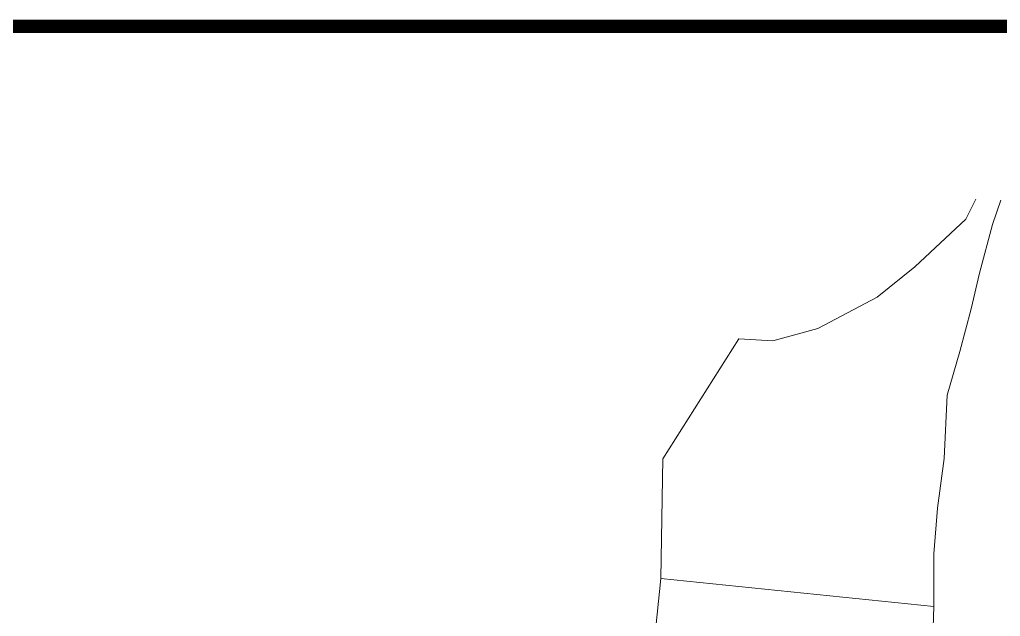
# Model space of a CAD drawing. Header units: millimetres. Extents: x -3245 to 2970, y 1153 to 3965.
# Drawn here: x 446.99 to 490.02, y 2697.31 to 2723.51 of the extents above; entities that cross this region are included whole.
import ezdxf

# ---------------------------------------------------------------- set-up
doc = ezdxf.new("R2010")
doc.units = ezdxf.units.MM
doc.layers.add('2', color=1, linetype='Continuous')
doc.layers.add('4', color=7, linetype='Continuous')

msp = doc.modelspace()

# ---------------------------------------------------------------- linework, layer by layer
at = {"const_width": 0.5892}
msp.add_lwpolyline([(532.9225, 2723.2134), (391.5083, 2723.2134), (391.5083, 2590.6376), (532.9225, 2590.6376)], close=True, dxfattribs=at)
at = {"layer": '2', "color": 1, "linetype": 'Continuous', "lineweight": 5}
msp.add_line((475.1248, 2698.9693), (487.0931, 2697.7537), dxfattribs=at)
for points in [[(488.9347, 2715.6281), (488.5046, 2714.7501), (486.2587, 2712.6541), (484.6102, 2711.326), (482.0092, 2709.9439), (480.0403, 2709.4023), (478.5453, 2709.5002)], [(478.5453, 2709.5002), (475.2069, 2704.2311), (475.1248, 2698.9693)], [(475.1248, 2698.9693), (474.6974, 2694.8539), (474.6974, 2694.8539), (473.613, 2691.2486)]]:
    msp.add_lwpolyline(points, dxfattribs=at)
at = {"layer": '4', "color": 1, "linetype": 'Continuous', "lineweight": 5}
msp.add_line((487.0931, 2697.7537), (487.0257, 2695.5727), dxfattribs=at)
msp.add_lwpolyline([(490.0362, 2715.5896), (489.6783, 2714.52), (489.1062, 2712.3835), (488.7397, 2710.8093), (488.2346, 2708.9443), (487.6765, 2707.0242), (487.5482, 2704.2476), (487.265, 2702.0625), (487.1043, 2700.0599), (487.0931, 2697.7537)], dxfattribs=at)

doc.saveas('drawing.dxf')
